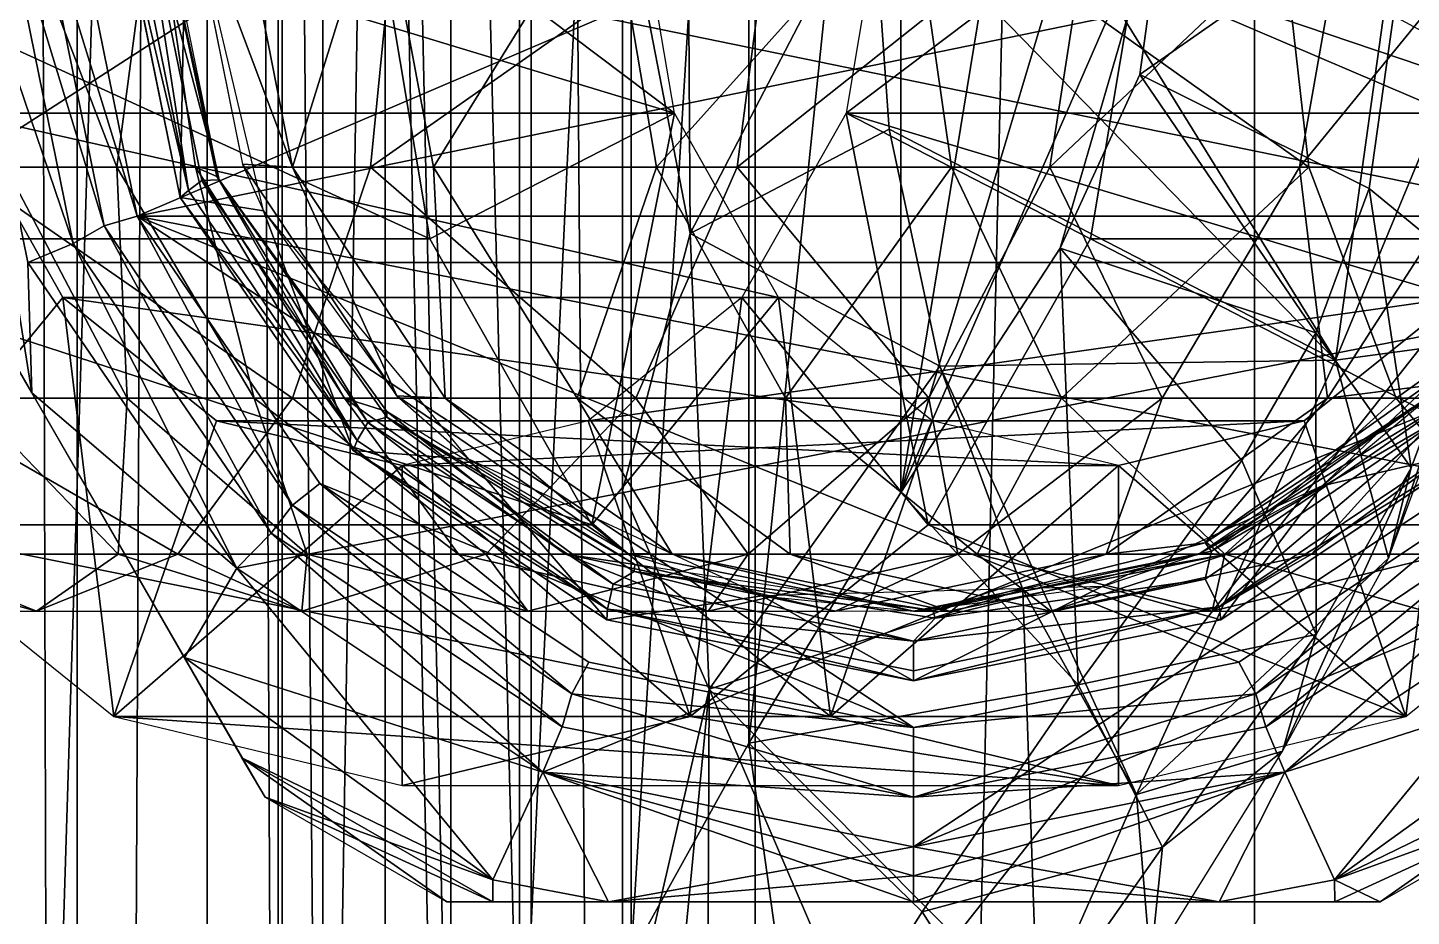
# Model space of a CAD drawing. Units: millimetres at full size, sheet at 1:50. Extents: x -9750 to 9750, y -6680 to 6675.
# Drawn here: x -4135.99 to -4112.22, y 4023.62 to 4038.9 of the extents above; entities that cross this region are included whole.
import ezdxf

# ---------------------------------------------------------------- set-up
doc = ezdxf.new("R2010")
doc.units = ezdxf.units.MM
doc.header["$LTSCALE"] = 50
doc.layers.add('0-A_汎用オブジェクト（実装）', color=4, linetype='Continuous')

msp = doc.modelspace()

# ---------------------------------------------------------------- wipeouts: each hides what was drawn before it
msp.add_wipeout([(-5115.77, 3745.05), (-4015.77, 3745.05), (-4015.77, 5120.05), (-4015.77, 5120.05)])

# ---------------------------------------------------------------- next in the draw order: wipeouts: each hides what was drawn before it
msp.add_wipeout([(-5115.77, 3745.05), (-4015.77, 5120.05), (-5115.77, 5120.05), (-5115.77, 5120.05)])

# ---------------------------------------------------------------- next in the draw order: linework, layer by layer
at = {"layer": '0-A_汎用オブジェクト（実装）'}
for p, q in [((-4125.77, 3936.37), (-4125.77, 4146.37)), ((-4125.77, 4146.37), (-4125.77, 3936.37)), ((-4134.47, 4041.37), (-4133.37, 4035.98)), ((-4133.27, 4041.37), (-4132.3, 4036.55)), ((-4133.37, 4035.98), (-4130.4, 4031.63)), ((-4133.3, 4028.07), (-4135.92, 4032.62)), ((-4126.04, 4028.72), (-4130.4, 4031.63)), ((-4130.4, 4031.63), (-4126.04, 4028.72)), ((-4115.49, 4028.72), (-4111.13, 4031.63)), ((-4125.77, 4030.94), (-4125.77, 3936.37)), ((-4126.04, 4028.72), (-4120.77, 4027.67)), ((-4120.77, 4027.67), (-4126.04, 4028.72)), ((-4126.01, 4023.87), (-4128.79, 4023.87)), ((-4128.79, 4023.87), (-4126.01, 4023.87)), ((-4128, 4023.87), (-4126.01, 4023.87)), ((-4120.77, 4023.87), (-4113.53, 4023.87)), ((-4112.75, 4023.87), (-4120.77, 4023.87)), ((-4113.53, 4023.87), (-4120.77, 4023.87)), ((-4115.52, 4023.87), (-4120.77, 4023.87)), ((-4112.75, 4023.87), (-4120.77, 4023.87))]:
    msp.add_line(p, q, dxfattribs=at)
for points in [[(-4132.91, 4259.72), (-4135.14, 4255.32), (-4135.14, 3827.41)], [(-4135.14, 3827.41), (-4132.91, 3823.02), (-4132.91, 4259.72)], [(-4132.91, 4259.72), (-4132.91, 3823.02), (-4131.69, 3991.61)], [(-4131.69, 3991.61), (-4131.69, 4091.12), (-4132.91, 4259.72)], [(-4135.14, 3827.41), (-4135.14, 4255.32), (-4136.3, 4248.83)], [(-4136.3, 4248.83), (-4136.3, 3833.9), (-4135.14, 3827.41)], [(-4140.53, 4041.37), (-4123.49, 3854.34), (-4123.49, 4228.39)], [(-4114.91, 4228.23), (-4123.49, 4228.39), (-4123.49, 3854.34)], [(-4123.49, 3854.34), (-4114.91, 3854.5), (-4114.91, 4228.23)], [(-4107.2, 4227.77), (-4114.91, 4228.23), (-4114.91, 3854.5)], [(-4127.34, 4145.97), (-4125.77, 3936.37), (-4125.77, 4146.37)], [(-4131.62, 4144.9), (-4127.34, 3936.76), (-4127.34, 4145.97)], [(-4127.34, 4145.97), (-4127.34, 3936.76), (-4125.77, 3936.37)], [(-4137.98, 3939.42), (-4131.62, 4144.9), (-4137.98, 4143.31)], [(-4131.62, 4144.9), (-4137.98, 3939.42), (-4131.62, 3937.83)], [(-4127.34, 3936.76), (-4131.62, 4144.9), (-4131.62, 3937.83)], [(-4130.92, 4002.88), (-4130.92, 4079.85), (-4131.69, 4091.12)], [(-4131.69, 4091.12), (-4131.69, 3991.61), (-4130.92, 4002.88)], [(-4129.85, 4068.49), (-4130.92, 4079.85), (-4130.92, 4002.88)], [(-4130.92, 4002.88), (-4129.85, 4014.24), (-4129.85, 4068.49)], [(-4129.85, 4068.49), (-4129.85, 4014.24), (-4128.72, 4016.75)], [(-4128.72, 4065.98), (-4129.85, 4068.49), (-4128.72, 4016.75)], [(-4127.54, 4063.51), (-4128.72, 4065.98), (-4127.54, 4019.22)], [(-4128.72, 4016.75), (-4127.54, 4019.22), (-4128.72, 4065.98)], [(-4125.62, 4059.78), (-4127.54, 4063.51), (-4127.54, 4019.22)], [(-4127.54, 4019.22), (-4125.62, 4022.95), (-4125.62, 4059.78)], [(-4123.6, 4056.13), (-4125.62, 4059.78), (-4125.62, 4022.95)], [(-4125.62, 4022.95), (-4123.6, 4026.6), (-4123.6, 4056.13)], [(-4120.99, 4051.82), (-4123.6, 4056.13), (-4123.6, 4026.6)], [(-4123.6, 4026.6), (-4120.99, 4030.91), (-4120.99, 4051.82)], [(-4118.25, 4047.62), (-4120.99, 4051.82), (-4120.99, 4030.91)], [(-4137.31, 4041.37), (-4105.55, 4034.86), (-4135.99, 4047.87)], [(-4104.22, 4041.37), (-4135.99, 4047.87), (-4105.55, 4034.86)], [(-4116.88, 4044.64), (-4118.25, 4047.62), (-4120.99, 4030.91)], [(-4135.27, 4041.37), (-4134.11, 4035.66), (-4107.43, 4047.07)], [(-4106.27, 4041.37), (-4107.43, 4047.07), (-4134.11, 4035.66)], [(-4136.33, 4041.37), (-4136.37, 4036.5), (-4134.46, 4036.5), (-4136.33, 4041.37), (-4134.46, 4046.23), (-4136.37, 4046.23)], [(-4113.52, 4033.18), (-4121.19, 4045.58), (-4121.49, 4041.37), (-4113.52, 4033.18), (-4121.49, 4041.37), (-4121.19, 4037.15)], [(-4121.19, 4045.58), (-4113.52, 4033.18), (-4112.38, 4041.37)], [(-4116.43, 4041.37), (-4116.88, 4044.64), (-4120.99, 4030.91)], [(-4125.77, 4041.37), (-4124.61, 4035.36), (-4124.66, 4043.65)], [(-4124.61, 4035.36), (-4121.49, 4041.37), (-4124.66, 4043.65)], [(-4129.08, 4035.27), (-4142.41, 4041.37), (-4141.38, 4035.27)], [(-4142.41, 4041.37), (-4129.08, 4035.27), (-4130.1, 4041.37)], [(-4141.17, 3996.53), (-4105.77, 4041.37), (-4141.49, 4041.37)], [(-4105.77, 4041.37), (-4141.17, 3996.53), (-4105.77, 3987.26)], [(-4137.31, 4041.37), (-4138.55, 4037.16), (-4135.92, 4032.62)], [(-4135.92, 4032.62), (-4137.31, 4041.37), (-4138.55, 4037.16)], [(-4137.85, 4041.37), (-4137.18, 4037.43), (-4124.88, 4037.43)], [(-4124.88, 4037.43), (-4125.55, 4041.37), (-4137.85, 4041.37)], [(-4137.31, 4041.37), (-4135.99, 4034.86), (-4135.21, 4035.19)], [(-4135.21, 4035.19), (-4136.47, 4041.37), (-4137.31, 4041.37)], [(-4135.92, 4032.62), (-4135.99, 4034.86), (-4137.31, 4041.37)], [(-4137.31, 4041.37), (-4135.92, 4032.62), (-4135.99, 4034.86)], [(-4135.99, 4034.86), (-4105.55, 4034.86), (-4137.31, 4041.37)], [(-4129.62, 4041.37), (-4136.85, 4041.37), (-4137.17, 4036.5)], [(-4137.17, 4036.5), (-4130.1, 4036.5), (-4129.62, 4041.37)], [(-4134.68, 4035.49), (-4135.87, 4041.37), (-4136.47, 4041.37)], [(-4136.47, 4041.37), (-4135.21, 4035.19), (-4134.68, 4035.49)], [(-4134.46, 4036.5), (-4133.82, 4041.37), (-4136.33, 4041.37)], [(-4134.11, 4035.66), (-4135.27, 4041.37), (-4135.87, 4041.37)], [(-4135.87, 4041.37), (-4134.68, 4035.49), (-4134.11, 4035.66)], [(-4133.23, 4036.1), (-4134.29, 4041.37), (-4134.47, 4041.37)], [(-4134.47, 4041.37), (-4133.37, 4035.98), (-4133.23, 4036.1)], [(-4133.37, 4035.98), (-4133.27, 4041.37), (-4134.47, 4041.37)], [(-4133.82, 4041.37), (-4134.46, 4036.5), (-4133.11, 4036.5)], [(-4134.04, 4041.37), (-4134.29, 4041.37), (-4133.23, 4036.1)], [(-4107.43, 4035.66), (-4106.27, 4041.37), (-4134.11, 4035.66)], [(-4133.74, 4041.37), (-4134.04, 4041.37), (-4132.7, 4036.28)], [(-4134.04, 4041.37), (-4133, 4036.27), (-4132.7, 4036.28)], [(-4133.23, 4036.1), (-4133, 4036.27), (-4134.04, 4041.37)], [(-4133.82, 4041.37), (-4133.11, 4036.5), (-4132.74, 4036.34)], [(-4132.7, 4036.28), (-4133.82, 4041.37), (-4132.74, 4036.34)], [(-4133.82, 4041.37), (-4132.7, 4036.28), (-4133.74, 4041.37)], [(-4133.27, 4041.37), (-4133.37, 4035.98), (-4131.94, 4035.75)], [(-4131.94, 4035.75), (-4133.27, 4041.37), (-4132.3, 4036.55)], [(-4132.3, 4036.55), (-4131.44, 4036.5), (-4133.27, 4041.37)], [(-4133.27, 4041.37), (-4131.44, 4036.5), (-4132.4, 4041.37)], [(-4131.44, 4036.5), (-4129.93, 4041.37), (-4132.4, 4041.37)], [(-4129.93, 4041.37), (-4131.44, 4036.5), (-4129.02, 4036.5)], [(-4123.17, 4041.37), (-4129.62, 4041.37), (-4130.1, 4036.5)], [(-4130.1, 4036.5), (-4123.8, 4036.5), (-4123.17, 4041.37)], [(-4130.1, 4041.37), (-4124.88, 4037.43), (-4125.55, 4041.37)], [(-4124.88, 4037.43), (-4130.1, 4041.37), (-4129.08, 4035.27)], [(-4129.02, 4036.5), (-4126.01, 4041.37), (-4129.93, 4041.37)], [(-4126.01, 4041.37), (-4129.02, 4036.5), (-4125.19, 4036.5)], [(-4125.19, 4036.5), (-4120.82, 4041.37), (-4126.01, 4041.37)], [(-4124.61, 4035.36), (-4125.77, 4041.37), (-4125.77, 4030.94)], [(-4120.82, 4041.37), (-4125.19, 4036.5), (-4120.12, 4036.5)], [(-4121.49, 4041.37), (-4124.61, 4035.36), (-4121.19, 4037.15)], [(-4117.67, 4041.37), (-4123.17, 4041.37), (-4123.8, 4036.5)], [(-4123.8, 4036.5), (-4118.43, 4036.5), (-4117.67, 4041.37)], [(-4116.71, 4041.37), (-4121.27, 4041.37), (-4121.93, 4037.43)], [(-4121.93, 4037.43), (-4117.73, 4035.27), (-4116.71, 4041.37)], [(-4109.63, 4037.43), (-4121.27, 4041.37), (-4121.93, 4037.43)], [(-4121.27, 4041.37), (-4109.63, 4037.43), (-4108.96, 4041.37)], [(-4116.43, 4041.37), (-4120.99, 4030.91), (-4118.25, 4035.11)], [(-4113.98, 4036.5), (-4120.82, 4041.37), (-4120.12, 4036.5)], [(-4120.82, 4041.37), (-4113.98, 4036.5), (-4114.53, 4041.37)], [(-4113.28, 4041.37), (-4117.67, 4041.37), (-4118.43, 4036.5)], [(-4118.43, 4036.5), (-4114.14, 4036.5), (-4113.28, 4041.37)], [(-4118.25, 4035.11), (-4116.88, 4038.09), (-4116.43, 4041.37)], [(-4116.71, 4041.37), (-4117.73, 4035.27), (-4105.43, 4035.27)], [(-4112.21, 4041.36), (-4116.43, 4041.37), (-4116.88, 4038.09)], [(-4116.88, 4038.09), (-4112.94, 4036.13), (-4112.21, 4041.36)], [(-4106.93, 4036.5), (-4114.53, 4041.37), (-4113.98, 4036.5)], [(-4110.17, 4041.37), (-4113.28, 4041.37), (-4114.14, 4036.5)], [(-4114.14, 4036.5), (-4111.1, 4036.5), (-4110.17, 4041.37)], [(-4113.52, 4033.18), (-4110.13, 4041.36), (-4112.38, 4041.37)], [(-4110.13, 4041.36), (-4113.52, 4033.18), (-4111.23, 4033.49)], [(-4112.21, 4041.36), (-4112.94, 4036.13), (-4111.02, 4034.55)], [(-4116.88, 4038.09), (-4118.25, 4035.11), (-4113.86, 4033.65)], [(-4113.86, 4033.65), (-4112.94, 4036.13), (-4116.88, 4038.09)], [(-4138.6, 4030.35), (-4135.39, 4034.26), (-4137.18, 4037.43)], [(-4137.18, 4037.43), (-4135.39, 4034.26), (-4123.09, 4034.26)], [(-4123.09, 4034.26), (-4124.88, 4037.43), (-4137.18, 4037.43)], [(-4126.3, 4030.35), (-4124.88, 4037.43), (-4129.08, 4035.27)], [(-4124.88, 4037.43), (-4126.3, 4030.35), (-4123.09, 4034.26)], [(-4121.93, 4037.43), (-4123.72, 4034.26), (-4120.52, 4030.35)], [(-4111.42, 4034.26), (-4121.93, 4037.43), (-4123.72, 4034.26)], [(-4120.52, 4030.35), (-4117.73, 4035.27), (-4121.93, 4037.43)], [(-4121.93, 4037.43), (-4111.42, 4034.26), (-4109.63, 4037.43)], [(-4124.61, 4035.36), (-4120.32, 4033.08), (-4121.19, 4037.15)], [(-4120.32, 4033.08), (-4113.52, 4033.18), (-4121.19, 4037.15)], [(-4132.3, 4036.55), (-4131.94, 4035.75), (-4129.65, 4032.57)], [(-4129.65, 4032.57), (-4131.44, 4036.5), (-4132.3, 4036.55)], [(-4111.81, 4032.62), (-4111.97, 4032.74), (-4115.76, 4030.04), (-4111.81, 4032.62), (-4109.24, 4036.55), (-4109.43, 4036.64)], [(-4137.17, 4036.5), (-4138.05, 4032.53), (-4131.44, 4032.53)], [(-4131.44, 4032.53), (-4130.1, 4036.5), (-4137.17, 4036.5)], [(-4136.37, 4036.5), (-4137.02, 4032.53), (-4134.28, 4032.53)], [(-4134.28, 4032.53), (-4134.46, 4036.5), (-4136.37, 4036.5)], [(-4134.46, 4036.5), (-4134.28, 4032.53), (-4132.1, 4032.53)], [(-4132.1, 4032.53), (-4133.11, 4036.5), (-4134.46, 4036.5)], [(-4133.11, 4036.5), (-4132.1, 4032.53), (-4130.55, 4032.53)], [(-4130.55, 4032.53), (-4132.74, 4036.34), (-4133.11, 4036.5)], [(-4132.74, 4036.34), (-4130.55, 4032.53), (-4129.82, 4032.3)], [(-4129.82, 4032.3), (-4132.74, 4036.34), (-4132.7, 4036.28)], [(-4130.1, 4036.5), (-4131.44, 4032.53), (-4125.54, 4032.53)], [(-4131.44, 4036.5), (-4129.65, 4032.57), (-4128.82, 4032.53)], [(-4128.82, 4032.53), (-4129.02, 4036.5), (-4131.44, 4036.5)], [(-4125.54, 4032.53), (-4123.8, 4036.5), (-4130.1, 4036.5)], [(-4129.02, 4036.5), (-4128.82, 4032.53), (-4126.55, 4032.53)], [(-4126.55, 4032.53), (-4125.19, 4036.5), (-4129.02, 4036.5)], [(-4125.19, 4036.5), (-4126.55, 4032.53), (-4122.97, 4032.53)], [(-4123.8, 4036.5), (-4125.54, 4032.53), (-4120.51, 4032.53)], [(-4122.97, 4032.53), (-4120.12, 4036.5), (-4125.19, 4036.5)], [(-4120.51, 4032.53), (-4118.43, 4036.5), (-4123.8, 4036.5)], [(-4120.12, 4036.5), (-4122.97, 4032.53), (-4118.23, 4032.53)], [(-4118.43, 4036.5), (-4120.51, 4032.53), (-4116.5, 4032.53)], [(-4118.23, 4032.53), (-4113.98, 4036.5), (-4120.12, 4036.5)], [(-4116.5, 4032.53), (-4114.14, 4036.5), (-4118.43, 4036.5)], [(-4113.98, 4036.5), (-4118.23, 4032.53), (-4112.48, 4032.53)], [(-4114.14, 4036.5), (-4116.5, 4032.53), (-4113.66, 4032.53)], [(-4113.66, 4032.53), (-4111.1, 4036.5), (-4114.14, 4036.5)], [(-4112.48, 4032.53), (-4106.93, 4036.5), (-4113.98, 4036.5)], [(-4111.1, 4036.5), (-4113.66, 4032.53), (-4111.97, 4032.74)], [(-4106.93, 4036.5), (-4112.48, 4032.53), (-4105.88, 4032.53)], [(-4130.33, 4031.8), (-4133.23, 4036.1), (-4133.37, 4035.98)], [(-4133, 4036.27), (-4133.23, 4036.1), (-4130.33, 4031.8)], [(-4132.7, 4036.28), (-4133, 4036.27), (-4130.15, 4032.11)], [(-4130.33, 4031.8), (-4130.15, 4032.11), (-4133, 4036.27)], [(-4132.7, 4036.28), (-4129.82, 4032.2), (-4129.82, 4032.3)], [(-4130.15, 4032.11), (-4129.82, 4032.2), (-4132.7, 4036.28)], [(-4112.94, 4036.13), (-4113.86, 4033.65), (-4112.22, 4031.33)], [(-4112.22, 4031.33), (-4111.02, 4034.55), (-4112.94, 4036.13)], [(-4133.37, 4035.98), (-4130.4, 4031.63), (-4130.33, 4031.8)], [(-4130.4, 4031.63), (-4131.94, 4035.75), (-4133.37, 4035.98)], [(-4134.11, 4035.66), (-4134.68, 4035.49), (-4131.44, 4030.69)], [(-4110.57, 4031.06), (-4107.43, 4035.66), (-4134.11, 4035.66)], [(-4115.18, 4027.99), (-4110.57, 4031.06), (-4134.11, 4035.66)], [(-4120.77, 4026.87), (-4115.18, 4027.99), (-4134.11, 4035.66)], [(-4120.77, 4026.87), (-4134.11, 4035.66), (-4130.97, 4031.06)], [(-4131.44, 4030.69), (-4130.97, 4031.06), (-4134.11, 4035.66)], [(-4131.94, 4035.75), (-4130.4, 4031.63), (-4128.41, 4031.48)], [(-4128.41, 4031.48), (-4131.94, 4035.75), (-4129.65, 4032.57)], [(-4134.68, 4035.49), (-4135.21, 4035.19), (-4131.81, 4030.21)], [(-4131.81, 4030.21), (-4131.44, 4030.69), (-4134.68, 4035.49)], [(-4125.77, 4030.94), (-4124.28, 4027.53), (-4124.61, 4035.36)], [(-4120.32, 4033.08), (-4124.61, 4035.36), (-4124.28, 4027.53)], [(-4126.3, 4030.35), (-4141.38, 4035.27), (-4138.6, 4030.35)], [(-4141.38, 4035.27), (-4126.3, 4030.35), (-4129.08, 4035.27)], [(-4135.21, 4035.19), (-4135.99, 4034.86), (-4132.4, 4029.61)], [(-4132.4, 4029.61), (-4131.81, 4030.21), (-4135.21, 4035.19)], [(-4117.73, 4035.27), (-4120.52, 4030.35), (-4108.21, 4030.35)], [(-4108.21, 4030.35), (-4105.43, 4035.27), (-4117.73, 4035.27)], [(-4118.25, 4035.11), (-4120.99, 4030.91), (-4117.94, 4027.6)], [(-4118.25, 4035.11), (-4115.13, 4031.46), (-4113.86, 4033.65)], [(-4117.94, 4027.6), (-4115.13, 4031.46), (-4118.25, 4035.11)], [(-4132.4, 4029.61), (-4135.99, 4034.86), (-4135.92, 4032.62)], [(-4135.92, 4032.62), (-4132.4, 4029.61), (-4135.99, 4034.86)], [(-4132.4, 4029.61), (-4105.55, 4034.86), (-4135.99, 4034.86)], [(-4127.14, 4026.1), (-4105.55, 4034.86), (-4132.4, 4029.61)], [(-4120.77, 4024.82), (-4105.55, 4034.86), (-4127.14, 4026.1)], [(-4120.77, 4024.82), (-4109.13, 4029.61), (-4105.55, 4034.86)], [(-4112.61, 4029.78), (-4111.23, 4033.49), (-4111.02, 4034.55)], [(-4111.02, 4034.55), (-4112.22, 4031.33), (-4112.61, 4029.78)], [(-4135.39, 4034.26), (-4138.6, 4030.35), (-4134.51, 4027.06)], [(-4134.51, 4027.06), (-4132.75, 4032.14), (-4135.39, 4034.26)], [(-4135.39, 4034.26), (-4132.75, 4032.14), (-4120.45, 4032.14)], [(-4120.45, 4032.14), (-4123.09, 4034.26), (-4135.39, 4034.26)], [(-4123.72, 4034.26), (-4126.36, 4032.14), (-4124.61, 4027.06)], [(-4126.36, 4032.14), (-4111.42, 4034.26), (-4123.72, 4034.26)], [(-4111.42, 4034.26), (-4126.36, 4032.14), (-4114.06, 4032.14)], [(-4122.2, 4027.06), (-4123.09, 4034.26), (-4126.3, 4030.35)], [(-4124.61, 4027.06), (-4120.52, 4030.35), (-4123.72, 4034.26)], [(-4123.09, 4034.26), (-4122.2, 4027.06), (-4120.45, 4032.14)], [(-4112.31, 4027.06), (-4111.42, 4034.26), (-4114.06, 4032.14)], [(-4111.42, 4034.26), (-4112.31, 4027.06), (-4108.21, 4030.35)], [(-4113.75, 4031.02), (-4111.13, 4031.63), (-4110.82, 4033.79)], [(-4111.88, 4032.57), (-4110.82, 4033.79), (-4113.75, 4031.02)], [(-4113.86, 4033.65), (-4115.13, 4031.46), (-4113.85, 4028.47)], [(-4113.85, 4028.47), (-4112.22, 4031.33), (-4113.86, 4033.65)], [(-4113.52, 4033.18), (-4112.61, 4029.78), (-4111.23, 4033.49)], [(-4120.32, 4033.08), (-4124.28, 4027.53), (-4118.89, 4029.24)], [(-4113.52, 4033.18), (-4120.32, 4033.08), (-4116.94, 4025.72)], [(-4116.94, 4025.72), (-4120.32, 4033.08), (-4118.89, 4029.24)], [(-4112.61, 4029.78), (-4113.52, 4033.18), (-4116.94, 4025.72)], [(-4115.76, 4030.04), (-4111.97, 4032.74), (-4113.66, 4032.53)], [(-4138.05, 4032.53), (-4139.35, 4029.85), (-4133.41, 4029.85)], [(-4137.02, 4032.53), (-4138.26, 4029.85), (-4134.44, 4029.85)], [(-4133.41, 4029.85), (-4131.44, 4032.53), (-4138.05, 4032.53)], [(-4134.44, 4029.85), (-4134.28, 4032.53), (-4137.02, 4032.53)], [(-4135.92, 4032.62), (-4133.3, 4028.07), (-4132.4, 4029.61)], [(-4132.31, 4026.35), (-4135.92, 4032.62), (-4131.91, 4025.67)], [(-4132.31, 4026.35), (-4133.3, 4028.07), (-4135.92, 4032.62)], [(-4135.92, 4032.62), (-4132.31, 4026.35), (-4133.3, 4028.07)], [(-4131.91, 4025.67), (-4132.31, 4026.35), (-4135.92, 4032.62)], [(-4132.4, 4029.61), (-4135.92, 4032.62), (-4133.3, 4028.07)], [(-4134.28, 4032.53), (-4134.44, 4029.85), (-4131.19, 4029.85)], [(-4131.19, 4029.85), (-4132.1, 4032.53), (-4134.28, 4032.53)], [(-4131.44, 4032.53), (-4133.41, 4029.85), (-4128.12, 4029.85)], [(-4132.1, 4032.53), (-4131.19, 4029.85), (-4128.59, 4029.85)], [(-4128.59, 4029.85), (-4130.55, 4032.53), (-4132.1, 4032.53)], [(-4128.12, 4029.85), (-4125.54, 4032.53), (-4131.44, 4032.53)], [(-4130.55, 4032.53), (-4128.59, 4029.85), (-4126.75, 4029.85)], [(-4126.75, 4029.85), (-4129.82, 4032.3), (-4130.55, 4032.53)], [(-4129.65, 4032.57), (-4128.41, 4031.48), (-4125.68, 4029.86)], [(-4125.68, 4029.86), (-4128.82, 4032.53), (-4129.65, 4032.57)], [(-4128.82, 4032.53), (-4125.68, 4029.86), (-4124.92, 4029.85)], [(-4124.92, 4029.85), (-4126.55, 4032.53), (-4128.82, 4032.53)], [(-4125.54, 4032.53), (-4128.12, 4029.85), (-4123.61, 4029.85)], [(-4126.55, 4032.53), (-4124.92, 4029.85), (-4122.89, 4029.85)], [(-4122.89, 4029.85), (-4122.97, 4032.53), (-4126.55, 4032.53)], [(-4123.61, 4029.85), (-4120.51, 4032.53), (-4125.54, 4032.53)], [(-4120.51, 4032.53), (-4123.61, 4029.85), (-4120.01, 4029.85)], [(-4122.97, 4032.53), (-4122.89, 4029.85), (-4119.68, 4029.85)], [(-4119.68, 4029.85), (-4118.23, 4032.53), (-4122.97, 4032.53)], [(-4120.01, 4029.85), (-4116.5, 4032.53), (-4120.51, 4032.53)], [(-4116.5, 4032.53), (-4120.01, 4029.85), (-4117.46, 4029.85)], [(-4118.23, 4032.53), (-4119.68, 4029.85), (-4115.42, 4029.85)], [(-4115.42, 4029.85), (-4112.48, 4032.53), (-4118.23, 4032.53)], [(-4117.46, 4029.85), (-4113.66, 4032.53), (-4116.5, 4032.53)], [(-4113.66, 4032.53), (-4117.46, 4029.85), (-4115.76, 4030.04)], [(-4113.75, 4031.02), (-4111.88, 4032.57), (-4115.85, 4029.86)], [(-4111.5, 4032.53), (-4111.88, 4032.57), (-4115.85, 4029.86)], [(-4115.85, 4029.86), (-4115.39, 4029.85), (-4111.5, 4032.53)], [(-4115.76, 4030.04), (-4115.65, 4029.9), (-4111.81, 4032.62)], [(-4111.67, 4032.21), (-4111.81, 4032.62), (-4115.65, 4029.9)], [(-4112.48, 4032.53), (-4115.42, 4029.85), (-4110.26, 4029.85)], [(-4111.5, 4032.53), (-4115.39, 4029.85), (-4113.93, 4029.85)], [(-4113.93, 4029.85), (-4110.26, 4032.53), (-4111.5, 4032.53)], [(-4110.26, 4032.53), (-4113.93, 4029.85), (-4111.61, 4029.85)], [(-4110.26, 4029.85), (-4105.88, 4032.53), (-4112.48, 4032.53)], [(-4129.82, 4032.3), (-4126.75, 4029.85), (-4125.56, 4029.67)], [(-4125.56, 4029.67), (-4129.82, 4032.3), (-4129.82, 4032.2)], [(-4129.56, 4031.37), (-4132.75, 4032.14), (-4134.51, 4027.06)], [(-4132.75, 4032.14), (-4129.56, 4031.37), (-4117.25, 4031.37)], [(-4117.25, 4031.37), (-4120.45, 4032.14), (-4132.75, 4032.14)], [(-4130.15, 4032.11), (-4130.33, 4031.8), (-4126.03, 4028.9)], [(-4129.82, 4032.2), (-4130.15, 4032.11), (-4125.93, 4029.33)], [(-4126.03, 4028.9), (-4125.93, 4029.33), (-4130.15, 4032.11)], [(-4129.82, 4032.2), (-4125.57, 4029.55), (-4125.56, 4029.67)], [(-4125.93, 4029.33), (-4125.57, 4029.55), (-4129.82, 4032.2)], [(-4124.61, 4027.06), (-4126.36, 4032.14), (-4129.56, 4031.37)], [(-4129.56, 4031.37), (-4114.06, 4032.14), (-4126.36, 4032.14)], [(-4114.06, 4032.14), (-4129.56, 4031.37), (-4117.25, 4031.37)], [(-4122.2, 4027.06), (-4117.25, 4031.37), (-4120.45, 4032.14)], [(-4117.25, 4031.37), (-4112.31, 4027.06), (-4114.06, 4032.14)], [(-4115.65, 4029.9), (-4115.76, 4029.42), (-4111.67, 4032.21)], [(-4111.67, 4032.21), (-4115.76, 4029.42), (-4115.52, 4028.94)], [(-4111.67, 4032.21), (-4115.52, 4028.94), (-4111.23, 4031.83)], [(-4126.03, 4028.9), (-4130.33, 4031.8), (-4130.4, 4031.63)], [(-4111.13, 4031.63), (-4111.23, 4031.83), (-4115.52, 4028.94)], [(-4130.4, 4031.63), (-4126.04, 4028.72), (-4126.03, 4028.9)], [(-4126.04, 4028.72), (-4128.41, 4031.48), (-4130.4, 4031.63)], [(-4115.52, 4028.94), (-4115.49, 4028.72), (-4111.13, 4031.63)], [(-4113.75, 4031.02), (-4115.49, 4028.72), (-4111.13, 4031.63)], [(-4134.51, 4027.06), (-4129.56, 4025.87), (-4129.56, 4031.37)], [(-4129.56, 4031.37), (-4129.56, 4025.87), (-4124.61, 4027.06)], [(-4128.41, 4031.48), (-4126.04, 4028.72), (-4123.38, 4029.13)], [(-4123.38, 4029.13), (-4128.41, 4031.48), (-4125.68, 4029.86)], [(-4117.25, 4031.37), (-4122.2, 4027.06), (-4117.25, 4025.87)], [(-4117.94, 4027.6), (-4113.85, 4028.47), (-4115.13, 4031.46)], [(-4112.31, 4027.06), (-4117.25, 4031.37), (-4117.25, 4025.87)], [(-4114.43, 4026.46), (-4112.61, 4029.78), (-4112.22, 4031.33)], [(-4112.22, 4031.33), (-4113.85, 4028.47), (-4114.43, 4026.46)], [(-4130.97, 4031.06), (-4131.44, 4030.69), (-4126.64, 4027.45)], [(-4130.97, 4031.06), (-4126.35, 4027.99), (-4120.77, 4026.87)], [(-4126.64, 4027.45), (-4126.35, 4027.99), (-4130.97, 4031.06)], [(-4124.28, 4027.53), (-4125.77, 4030.94), (-4125.77, 4021.08)], [(-4120.99, 4030.91), (-4123.6, 4026.6), (-4117.94, 4027.6)], [(-4115.49, 4028.72), (-4113.75, 4031.02), (-4117.53, 4029.29)], [(-4115.85, 4029.86), (-4113.75, 4031.02), (-4117.53, 4029.29)], [(-4110.57, 4031.06), (-4115.18, 4027.99), (-4114.89, 4027.45)], [(-4114.89, 4027.45), (-4110.09, 4030.69), (-4110.57, 4031.06)], [(-4131.44, 4030.69), (-4131.81, 4030.21), (-4126.81, 4026.88)], [(-4126.81, 4026.88), (-4126.64, 4027.45), (-4131.44, 4030.69)], [(-4110.09, 4030.69), (-4114.89, 4027.45), (-4114.72, 4026.88)], [(-4114.72, 4026.88), (-4109.72, 4030.21), (-4110.09, 4030.69)], [(-4122.2, 4027.06), (-4138.6, 4030.35), (-4134.51, 4027.06)], [(-4138.6, 4030.35), (-4122.2, 4027.06), (-4126.3, 4030.35)], [(-4131.81, 4030.21), (-4132.4, 4029.61), (-4127.14, 4026.1)], [(-4127.14, 4026.1), (-4126.81, 4026.88), (-4131.81, 4030.21)], [(-4120.52, 4030.35), (-4124.61, 4027.06), (-4112.31, 4027.06)], [(-4112.31, 4027.06), (-4108.21, 4030.35), (-4120.52, 4030.35)], [(-4109.72, 4030.21), (-4114.72, 4026.88), (-4114.39, 4026.1)], [(-4114.39, 4026.1), (-4109.13, 4029.61), (-4109.72, 4030.21)], [(-4120.44, 4028.88), (-4115.76, 4030.04), (-4117.46, 4029.85)], [(-4115.65, 4029.9), (-4115.76, 4030.04), (-4120.44, 4028.88)], [(-4120.44, 4028.88), (-4120.4, 4028.75), (-4115.65, 4029.9)], [(-4115.76, 4029.42), (-4115.65, 4029.9), (-4120.4, 4028.75)], [(-4139.35, 4029.85), (-4140.94, 4028.87), (-4135.84, 4028.87)], [(-4138.26, 4029.85), (-4140.94, 4028.87), (-4135.84, 4028.87)], [(-4135.84, 4028.87), (-4133.41, 4029.85), (-4139.35, 4029.85)], [(-4135.84, 4028.87), (-4134.44, 4029.85), (-4138.26, 4029.85)], [(-4133.41, 4029.85), (-4135.84, 4028.87), (-4131.28, 4028.87)], [(-4134.44, 4029.85), (-4135.84, 4028.87), (-4131.28, 4028.87)], [(-4131.28, 4028.87), (-4131.19, 4029.85), (-4134.44, 4029.85)], [(-4131.28, 4028.87), (-4128.12, 4029.85), (-4133.41, 4029.85)], [(-4128.12, 4029.85), (-4131.28, 4028.87), (-4127.4, 4028.87)], [(-4131.19, 4029.85), (-4131.28, 4028.87), (-4127.4, 4028.87)], [(-4127.4, 4028.87), (-4128.59, 4029.85), (-4131.19, 4029.85)], [(-4128.59, 4029.85), (-4127.4, 4028.87), (-4124.3, 4028.87)], [(-4124.3, 4028.87), (-4126.75, 4029.85), (-4128.59, 4029.85)], [(-4127.4, 4028.87), (-4123.61, 4029.85), (-4128.12, 4029.85)], [(-4123.61, 4029.85), (-4127.4, 4028.87), (-4124.3, 4028.87)], [(-4126.75, 4029.85), (-4124.3, 4028.87), (-4122.11, 4028.87)], [(-4122.11, 4028.87), (-4125.56, 4029.67), (-4126.75, 4029.85)], [(-4123.38, 4029.13), (-4120.77, 4028.87), (-4125.68, 4029.86)], [(-4120.77, 4028.87), (-4124.92, 4029.85), (-4125.68, 4029.86)], [(-4120.44, 4028.88), (-4125.56, 4029.67), (-4125.57, 4029.55)], [(-4125.56, 4029.67), (-4122.11, 4028.87), (-4120.44, 4028.88)], [(-4124.92, 4029.85), (-4120.77, 4028.87), (-4120.16, 4028.87)], [(-4120.16, 4028.87), (-4122.89, 4029.85), (-4124.92, 4029.85)], [(-4124.3, 4028.87), (-4120.01, 4029.85), (-4123.61, 4029.85)], [(-4120.01, 4029.85), (-4124.3, 4028.87), (-4122.11, 4028.87)], [(-4122.89, 4029.85), (-4120.16, 4028.87), (-4118.41, 4028.87)], [(-4118.41, 4028.87), (-4119.68, 4029.85), (-4122.89, 4029.85)], [(-4122.11, 4028.87), (-4117.46, 4029.85), (-4120.01, 4029.85)], [(-4117.46, 4029.85), (-4122.11, 4028.87), (-4120.44, 4028.88)], [(-4117.53, 4029.29), (-4115.85, 4029.86), (-4120.77, 4028.87)], [(-4115.39, 4029.85), (-4115.85, 4029.86), (-4120.77, 4028.87)], [(-4120.77, 4028.87), (-4120.16, 4028.87), (-4115.39, 4029.85)], [(-4115.39, 4029.85), (-4120.16, 4028.87), (-4118.41, 4028.87)], [(-4119.68, 4029.85), (-4118.41, 4028.87), (-4115.64, 4028.87)], [(-4115.64, 4028.87), (-4115.42, 4029.85), (-4119.68, 4029.85)], [(-4118.41, 4028.87), (-4113.93, 4029.85), (-4115.39, 4029.85)], [(-4113.93, 4029.85), (-4118.41, 4028.87), (-4115.64, 4028.87)], [(-4114.43, 4026.46), (-4112.61, 4029.78), (-4116.94, 4025.72)], [(-4115.64, 4028.87), (-4111.61, 4029.85), (-4113.93, 4029.85)], [(-4111.61, 4029.85), (-4115.64, 4028.87), (-4111.98, 4028.87)], [(-4115.42, 4029.85), (-4115.64, 4028.87), (-4111.98, 4028.87)], [(-4111.98, 4028.87), (-4110.26, 4029.85), (-4115.42, 4029.85)], [(-4128, 4024.25), (-4132.4, 4029.61), (-4133.3, 4028.07)], [(-4133.3, 4028.07), (-4127.14, 4026.1), (-4132.4, 4029.61)], [(-4128, 4024.25), (-4127.14, 4026.1), (-4132.4, 4029.61)], [(-4125.57, 4029.55), (-4125.93, 4029.33), (-4120.77, 4028.35)], [(-4125.57, 4029.55), (-4120.4, 4028.75), (-4120.44, 4028.88)], [(-4120.77, 4028.35), (-4120.4, 4028.75), (-4125.57, 4029.55)], [(-4109.13, 4029.61), (-4120.77, 4024.82), (-4114.39, 4026.1)], [(-4120.4, 4028.75), (-4120.77, 4028.35), (-4115.76, 4029.42)], [(-4115.52, 4028.94), (-4115.76, 4029.42), (-4120.77, 4028.35)], [(-4109.13, 4029.61), (-4114.39, 4026.1), (-4113.54, 4024.25)], [(-4114.39, 4026.1), (-4108.24, 4028.07), (-4109.13, 4029.61)], [(-4108.24, 4028.07), (-4109.13, 4029.61), (-4113.54, 4024.25)], [(-4120.77, 4028.35), (-4125.93, 4029.33), (-4126.03, 4028.9)], [(-4118.64, 4021.85), (-4118.89, 4029.24), (-4124.28, 4027.53)], [(-4120.77, 4027.67), (-4117.53, 4029.29), (-4123.38, 4029.13)], [(-4120.77, 4028.87), (-4117.53, 4029.29), (-4123.38, 4029.13)], [(-4117.53, 4029.29), (-4120.77, 4027.67), (-4115.49, 4028.72)], [(-4118.89, 4029.24), (-4118.64, 4021.85), (-4116.94, 4025.72)], [(-4120.77, 4027.67), (-4123.38, 4029.13), (-4126.04, 4028.72)], [(-4120.77, 4028.35), (-4120.77, 4027.84), (-4115.52, 4028.94)], [(-4120.77, 4027.84), (-4120.77, 4027.67), (-4115.52, 4028.94)], [(-4120.77, 4027.67), (-4115.49, 4028.72), (-4115.52, 4028.94)], [(-4126.04, 4028.72), (-4120.77, 4027.67), (-4126.03, 4028.9)], [(-4120.77, 4027.84), (-4120.77, 4028.35), (-4126.03, 4028.9)], [(-4120.77, 4027.67), (-4120.77, 4027.84), (-4126.03, 4028.9)], [(-4117.94, 4027.6), (-4116.49, 4024.81), (-4113.85, 4028.47)], [(-4116.49, 4024.81), (-4114.43, 4026.46), (-4113.85, 4028.47)], [(-4133.3, 4028.07), (-4132.31, 4026.35), (-4128, 4024.25)], [(-4128, 4024.25), (-4133.3, 4028.07), (-4132.31, 4026.35)], [(-4127.14, 4026.1), (-4133.3, 4028.07), (-4128, 4024.25)], [(-4120.77, 4026.87), (-4126.35, 4027.99), (-4126.64, 4027.45)], [(-4114.89, 4027.45), (-4115.18, 4027.99), (-4120.77, 4026.87)], [(-4108.24, 4028.07), (-4114.39, 4026.1), (-4113.54, 4024.25)], [(-4113.54, 4024.25), (-4109.23, 4026.35), (-4108.24, 4028.07)], [(-4108.24, 4028.07), (-4113.54, 4024.25), (-4109.23, 4026.35)], [(-4125.77, 4012.09), (-4124.28, 4027.53), (-4125.77, 4021.08)], [(-4124.35, 4011.68), (-4124.28, 4027.53), (-4125.77, 4012.09)], [(-4124.28, 4027.53), (-4124.35, 4011.68), (-4120.28, 4018.23)], [(-4118.64, 4021.85), (-4124.28, 4027.53), (-4120.28, 4018.23)], [(-4123.6, 4026.6), (-4120.62, 4023.7), (-4117.94, 4027.6)], [(-4120.62, 4023.7), (-4116.49, 4024.81), (-4117.94, 4027.6)], [(-4126.64, 4027.45), (-4126.81, 4026.88), (-4120.77, 4025.67)], [(-4120.77, 4025.67), (-4120.77, 4026.87), (-4126.64, 4027.45)], [(-4120.77, 4026.87), (-4120.77, 4025.67), (-4114.89, 4027.45)], [(-4120.77, 4025.67), (-4114.72, 4026.88), (-4114.89, 4027.45)], [(-4117.25, 4025.87), (-4134.51, 4027.06), (-4129.56, 4025.87)], [(-4134.51, 4027.06), (-4117.25, 4025.87), (-4122.2, 4027.06)], [(-4124.61, 4027.06), (-4129.56, 4025.87), (-4117.25, 4025.87)], [(-4117.25, 4025.87), (-4112.31, 4027.06), (-4124.61, 4027.06)], [(-4120.77, 4025.67), (-4126.81, 4026.88), (-4127.14, 4026.1)], [(-4114.39, 4026.1), (-4114.72, 4026.88), (-4120.77, 4025.67)], [(-4123.6, 4026.6), (-4125.62, 4022.95), (-4122.73, 4020.36)], [(-4122.73, 4020.36), (-4120.62, 4023.7), (-4123.6, 4026.6)], [(-4128, 4023.87), (-4128, 4024.25), (-4132.31, 4026.35)], [(-4128.79, 4023.87), (-4132.31, 4026.35), (-4131.91, 4025.67)], [(-4132.31, 4026.35), (-4128.79, 4023.87), (-4128, 4023.87)], [(-4131.91, 4025.67), (-4128, 4024.25), (-4132.31, 4026.35)], [(-4116.7, 4022.8), (-4114.43, 4026.46), (-4116.94, 4025.72)], [(-4116.49, 4024.81), (-4116.7, 4022.8), (-4114.43, 4026.46)], [(-4109.62, 4025.67), (-4109.23, 4026.35), (-4113.54, 4024.25)], [(-4109.23, 4026.35), (-4113.54, 4024.25), (-4112.75, 4023.87)], [(-4112.75, 4023.87), (-4109.62, 4025.67), (-4109.23, 4026.35)], [(-4127.14, 4026.1), (-4128, 4024.25), (-4126.01, 4023.87)], [(-4126.01, 4023.87), (-4127.14, 4026.1), (-4128, 4024.25)], [(-4127.14, 4026.1), (-4120.77, 4024.82), (-4120.77, 4025.67)], [(-4126.01, 4023.87), (-4120.77, 4024.82), (-4127.14, 4026.1), (-4126.01, 4023.87), (-4120.77, 4023.87), (-4120.77, 4024.32)], [(-4120.77, 4024.32), (-4127.14, 4026.1), (-4120.77, 4023.87)], [(-4127.14, 4026.1), (-4126.01, 4023.87), (-4120.77, 4023.87)], [(-4127.14, 4026.1), (-4120.77, 4024.32), (-4120.77, 4024.82)], [(-4120.77, 4025.67), (-4120.77, 4024.82), (-4114.39, 4026.1)], [(-4114.39, 4026.1), (-4120.77, 4024.82), (-4120.77, 4024.32)], [(-4120.77, 4024.32), (-4120.77, 4023.87), (-4114.39, 4026.1)], [(-4114.39, 4026.1), (-4120.77, 4023.87), (-4115.52, 4023.87)], [(-4115.52, 4023.87), (-4114.39, 4026.1), (-4120.77, 4024.82)], [(-4115.52, 4023.87), (-4113.54, 4024.25), (-4114.39, 4026.1)], [(-4114.39, 4026.1), (-4115.52, 4023.87), (-4113.54, 4024.25)], [(-4128, 4023.87), (-4131.91, 4025.67), (-4128.79, 4023.87)], [(-4131.91, 4025.67), (-4128, 4023.87), (-4128, 4024.25)], [(-4116.7, 4022.8), (-4116.94, 4025.72), (-4118.64, 4021.85)], [(-4109.62, 4025.67), (-4113.54, 4024.25), (-4113.53, 4023.87)], [(-4113.53, 4023.87), (-4112.75, 4023.87), (-4109.62, 4025.67)], [(-4120.77, 4024.32), (-4120.77, 4024.82), (-4126.01, 4023.87)], [(-4120.77, 4024.32), (-4115.52, 4023.87), (-4120.77, 4024.82)], [(-4120.62, 4023.7), (-4119.03, 4021.21), (-4116.49, 4024.81)], [(-4119.03, 4021.21), (-4116.7, 4022.8), (-4116.49, 4024.81), (-4119.03, 4021.21), (-4118.89, 4019.32), (-4116.7, 4022.8)], [(-4128, 4024.25), (-4128, 4023.87), (-4126.01, 4023.87)], [(-4126.01, 4023.87), (-4128, 4024.25), (-4128, 4023.87)], [(-4115.52, 4023.87), (-4120.77, 4024.32), (-4120.77, 4023.87)], [(-4115.52, 4023.87), (-4113.53, 4023.87), (-4113.54, 4024.25)], [(-4113.54, 4024.25), (-4115.52, 4023.87), (-4113.53, 4023.87)], [(-4112.75, 4023.87), (-4113.54, 4024.25), (-4113.53, 4023.87)], [(-4122.73, 4020.36), (-4119.03, 4021.21), (-4120.62, 4023.7)]]:
    msp.add_lwpolyline(points, close=True, dxfattribs=at)
for points in [[(-4125.77, 4146.37), (-4125.77, 4041.37), (-4125.77, 3936.37)], [(-4130.4, 4031.63), (-4133.37, 4035.98), (-4134.47, 4041.37)], [(-4135.92, 4032.62), (-4138.55, 4037.16), (-4135.92, 4032.62)], [(-4108.16, 4035.98), (-4111.13, 4031.63), (-4115.49, 4028.72)], [(-4115.49, 4028.72), (-4120.77, 4027.67), (-4115.49, 4028.72)], [(-4126.01, 4023.87), (-4120.77, 4023.87), (-4126.01, 4023.87)]]:
    msp.add_lwpolyline(points, dxfattribs=at)

doc.saveas('drawing.dxf')
